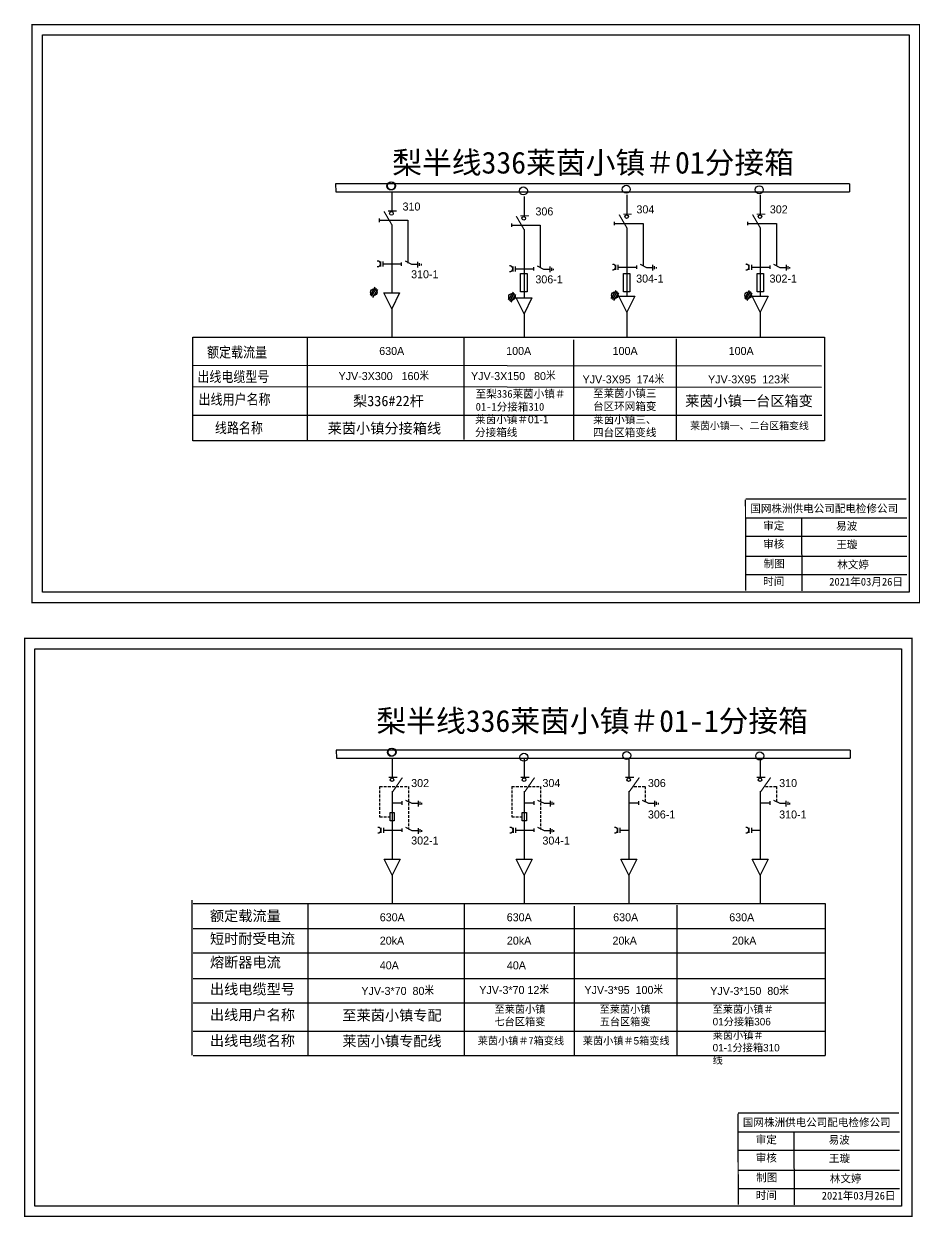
# Model space of a CAD drawing. Extents: x -1414 to -1025, y -1773 to -1515.
# Drawn here: x -1279.1 to -1152.4, y -1683.6 to -1514.9 of the extents above; entities that cross this region are included whole.
import ezdxf

# ---------------------------------------------------------------- set-up
doc = ezdxf.new("R2010")
doc.units = 0
doc.header["$LTSCALE"] = 0.774411
doc.linetypes.add('CENTER', pattern=[50.8, 31.75, -6.35, 6.35, -6.35])
doc.linetypes.add('HIDDENX2', pattern=[0.75, 0.5, -0.25])
doc.layers.get('0').update_dxf_attribs({"linetype": 'CONTINUOUS'})
doc.layers.add('10KV线路', color=7, linetype='CONTINUOUS')
doc.layers.add('用户电缆', color=7, linetype='CENTER')
doc.styles.add('hztxt_txtstyle_0.00_0_0', font='simkai.ttf')
doc.styles.add('hztxt_txtstyle_2.00_0_0', font='', dxfattribs={"height": 2, "bigfont": 'hztxt.shx'})
doc.styles.add('hztxt_txtstyle_3.00_0_0', font='', dxfattribs={"height": 3, "bigfont": 'hztxt.shx'})
doc.styles.add('hztxt_txtstyle_5.46_0_0', font='simkai.ttf', dxfattribs={"height": 5.459696})
doc.styles.add('字体', font='simkai_0.ttf', dxfattribs={"height": 2.5})
doc.styles.get('hztxt_txtstyle_2.00_0_0').set_extended_font_data('hztxt')
doc.styles.get('hztxt_txtstyle_3.00_0_0').set_extended_font_data('hztxt')

msp = doc.modelspace()

# ---------------------------------------------------------------- linework, layer by layer
at = {"linetype": 'Continuous'}
for p, q in [((-1255.2, -1570.23), (-1166.27, -1570.23)), ((-1255.28, -1660.65), (-1255.31, -1638.77)), ((-1255.13, -1639.22), (-1165.8, -1639.22)), ((-1165.8, -1639.22), (-1165.8, -1660.71)), ((-1255.13, -1642.76), (-1165.84, -1642.76)), ((-1255.13, -1646.21), (-1165.84, -1646.21)), ((-1255.13, -1649.84), (-1165.84, -1649.84)), ((-1255.13, -1653.29), (-1165.84, -1653.29)), ((-1255.13, -1657.26), (-1165.84, -1657.26)), ((-1255.13, -1660.71), (-1165.8, -1660.71))]:
    msp.add_line(p, q, dxfattribs=at)
at = {"color": 0, "linetype": 'Continuous'}
for p, q in [((-1176.99, -1584.73), (-1154.24, -1584.73)), ((-1169.14, -1584.83), (-1169.1, -1595.07)), ((-1176.99, -1587.32), (-1154.24, -1587.32)), ((-1176.99, -1590.15), (-1154.24, -1590.15)), ((-1176.99, -1592.74), (-1154.24, -1592.74)), ((-1178.05, -1671.49), (-1155.3, -1671.49)), ((-1170.2, -1671.59), (-1170.16, -1681.83)), ((-1178.05, -1674.08), (-1155.3, -1674.08)), ((-1178.05, -1676.91), (-1155.3, -1676.91)), ((-1178.05, -1679.5), (-1155.3, -1679.5))]:
    msp.add_line(p, q, dxfattribs=at)
at = {"linetype": 'HIDDENX2'}
for p, q in [((-1228.78, -1622.69), (-1228.78, -1627.01)), ((-1210.1, -1622.69), (-1210.1, -1627.01)), ((-1228.78, -1627.01), (-1227.32, -1627.01)), ((-1210.1, -1627.01), (-1208.64, -1627.01))]:
    msp.add_line(p, q, dxfattribs=at)
at = {"color": 0, "linetype": 'Continuous', "const_width": 0.182}
for points in [[(-1277.93, -1515.01), (-1152.45, -1515.01), (-1152.45, -1596.71), (-1277.93, -1596.71)], [(-1278.99, -1601.77), (-1153.51, -1601.77), (-1153.51, -1683.47), (-1278.99, -1683.47)]]:
    msp.add_lwpolyline(points, close=True, dxfattribs=at)
at = {"color": 0, "linetype": 'Continuous'}
for points in [[(-1276.46, -1516.48), (-1153.93, -1516.48), (-1153.93, -1595.23), (-1276.46, -1595.23)], [(-1277.52, -1603.25), (-1154.99, -1603.25), (-1154.99, -1682), (-1277.52, -1682)]]:
    msp.add_lwpolyline(points, close=True, dxfattribs=at)
at = {"linetype": 'Continuous'}
for points in [[(-1208.85, -1550.2), (-1207.93, -1550.2), (-1207.93, -1552.78), (-1208.85, -1552.78)], [(-1194.31, -1550.2), (-1193.39, -1550.2), (-1193.39, -1552.78), (-1194.31, -1552.78)], [(-1175.41, -1550.2), (-1174.49, -1550.2), (-1174.49, -1552.78), (-1175.41, -1552.78)], [(-1255.2, -1559.19), (-1165.88, -1559.19), (-1165.88, -1573.85), (-1255.2, -1573.85)], [(-1227.3, -1626.37), (-1226.72, -1626.37), (-1226.72, -1627.54), (-1227.3, -1627.54)], [(-1208.62, -1626.37), (-1208.04, -1626.37), (-1208.04, -1627.54), (-1208.62, -1627.54)]]:
    msp.add_lwpolyline(points, close=True, dxfattribs=at)
at = {"color": 0, "linetype": 'Continuous', "const_width": 0.182}
for points in [[(-1177.06, -1582.17), (-1177.01, -1595.03)], [(-1177.05, -1582.08), (-1154.3, -1582.08)], [(-1178.12, -1668.93), (-1178.07, -1681.79)], [(-1178.11, -1668.85), (-1155.36, -1668.85)]]:
    msp.add_lwpolyline(points, dxfattribs=at)
at = {"layer": '10KV线路'}
for p, q in [((-1162.33, -1537.52), (-1235, -1537.52)), ((-1235, -1537.52), (-1234.97, -1538.65)), ((-1162.33, -1537.52), (-1162.33, -1538.65)), ((-1234.97, -1538.65), (-1162.33, -1538.65)), ((-1227.08, -1538.61), (-1227.08, -1541.41)), ((-1208.37, -1539.3), (-1208.37, -1542.1)), ((-1193.83, -1539.07), (-1193.83, -1541.87)), ((-1174.97, -1539.07), (-1174.97, -1541.87)), ((-1227.08, -1543.3), (-1227.08, -1552.94)), ((-1208.37, -1543.99), (-1208.37, -1553.63)), ((-1193.83, -1543.76), (-1193.83, -1553.4)), ((-1174.97, -1543.76), (-1174.97, -1553.4)), ((-1227.08, -1555.21), (-1228.21, -1552.94)), ((-1228.21, -1552.94), (-1225.95, -1552.94)), ((-1225.95, -1552.94), (-1227.08, -1555.21)), ((-1209.5, -1553.63), (-1207.24, -1553.63)), ((-1208.37, -1555.9), (-1209.5, -1553.63)), ((-1207.24, -1553.63), (-1208.37, -1555.9)), ((-1194.96, -1553.4), (-1192.7, -1553.4)), ((-1193.83, -1555.66), (-1194.96, -1553.4)), ((-1192.7, -1553.4), (-1193.83, -1555.66)), ((-1174.97, -1555.66), (-1176.1, -1553.4)), ((-1176.1, -1553.4), (-1173.84, -1553.4)), ((-1173.84, -1553.4), (-1174.97, -1555.66)), ((-1239.02, -1559.26), (-1239.02, -1573.85)), ((-1216.9, -1559.19), (-1216.9, -1573.66)), ((-1201.37, -1559.58), (-1201.37, -1573.85)), ((-1186.85, -1559.43), (-1186.85, -1573.7)), ((-1255.2, -1563.13), (-1166.29, -1563.25)), ((-1255.2, -1566.15), (-1166.29, -1566.26)), ((-1234.92, -1617.55), (-1234.9, -1618.68)), ((-1162.25, -1617.55), (-1234.92, -1617.55)), ((-1234.9, -1618.68), (-1162.25, -1618.68)), ((-1227.01, -1618.65), (-1227.01, -1621.44)), ((-1208.33, -1618.65), (-1208.33, -1621.44)), ((-1193.55, -1618.65), (-1193.55, -1621.44)), ((-1174.98, -1618.65), (-1174.98, -1621.44)), ((-1162.25, -1617.55), (-1162.25, -1618.68)), ((-1227.01, -1623.34), (-1227.01, -1632.98)), ((-1208.33, -1623.34), (-1208.33, -1632.98)), ((-1193.55, -1623.34), (-1193.55, -1632.98)), ((-1174.98, -1623.34), (-1174.98, -1632.98)), ((-1228.14, -1632.98), (-1225.87, -1632.98)), ((-1227.01, -1635.24), (-1228.14, -1632.98)), ((-1225.87, -1632.98), (-1227.01, -1635.24)), ((-1208.33, -1635.24), (-1209.46, -1632.98)), ((-1209.46, -1632.98), (-1207.2, -1632.98)), ((-1207.2, -1632.98), (-1208.33, -1635.24)), ((-1194.68, -1632.98), (-1192.42, -1632.98)), ((-1193.55, -1635.24), (-1194.68, -1632.98)), ((-1192.42, -1632.98), (-1193.55, -1635.24)), ((-1174.98, -1635.24), (-1176.11, -1632.98)), ((-1176.11, -1632.98), (-1173.84, -1632.98)), ((-1173.84, -1632.98), (-1174.98, -1635.24)), ((-1216.83, -1639.22), (-1216.83, -1660.71)), ((-1238.95, -1639.29), (-1238.95, -1660.71)), ((-1201.3, -1639.61), (-1201.3, -1660.71)), ((-1186.78, -1639.47), (-1186.78, -1660.71))]:
    msp.add_line(p, q, dxfattribs=at)
at = {"layer": '10KV线路', "linetype": 'CENTER'}
for p, q in [((-1227.08, -1555.21), (-1227.08, -1559.19)), ((-1208.37, -1555.9), (-1208.37, -1559.19)), ((-1193.83, -1555.66), (-1193.83, -1559.19)), ((-1174.97, -1555.66), (-1174.97, -1559.19)), ((-1227.01, -1635.24), (-1227.01, -1639.22)), ((-1208.33, -1635.24), (-1208.33, -1639.22)), ((-1193.55, -1635.24), (-1193.55, -1639.22)), ((-1174.98, -1635.24), (-1174.98, -1639.22))]:
    msp.add_line(p, q, dxfattribs=at)
at = {"layer": '10KV线路', "const_width": 0.17}
for points in [[(-1227, -1543.4), (-1228.17, -1541.41)], [(-1227.58, -1541.36), (-1226.37, -1541.36)], [(-1208.3, -1544.09), (-1209.46, -1542.1)], [(-1208.88, -1542.05), (-1207.66, -1542.05)], [(-1193.76, -1543.86), (-1194.92, -1541.87)], [(-1194.34, -1541.82), (-1193.13, -1541.82)], [(-1174.9, -1543.86), (-1176.06, -1541.87)], [(-1175.48, -1541.82), (-1174.26, -1541.82)], [(-1227.51, -1621.4), (-1226.3, -1621.4)], [(-1226.93, -1623.43), (-1225.56, -1621.44)], [(-1208.83, -1621.4), (-1207.62, -1621.4)], [(-1208.25, -1623.43), (-1206.88, -1621.44)], [(-1194.06, -1621.4), (-1192.84, -1621.4)], [(-1193.48, -1623.43), (-1192.07, -1621.44)], [(-1175.48, -1621.4), (-1174.27, -1621.4)], [(-1174.9, -1623.43), (-1173.5, -1621.44)]]:
    msp.add_lwpolyline(points, dxfattribs=at)
at = {"layer": '10KV线路'}
for centre, radius in [((-1227.19, -1537.83), 0.565), ((-1227.09, -1537.81), 0.565), ((-1208.45, -1538.52), 0.565), ((-1193.91, -1538.29), 0.565), ((-1175.11, -1538.36), 0.565), ((-1227.11, -1541.71), 0.255), ((-1208.4, -1542.4), 0.255), ((-1193.86, -1542.16), 0.255), ((-1175, -1542.16), 0.255), ((-1227.12, -1617.87), 0.565), ((-1227.02, -1617.84), 0.565), ((-1208.38, -1618.56), 0.565), ((-1193.84, -1618.32), 0.565), ((-1175.04, -1618.39), 0.565), ((-1227.04, -1621.74), 0.255), ((-1208.36, -1621.74), 0.255), ((-1193.58, -1621.74), 0.255), ((-1175.01, -1621.74), 0.255)]:
    msp.add_circle(centre, radius, dxfattribs=at)
at = {"layer": '用户电缆'}
for p, q in [((-1228.86, -1542.44), (-1228.86, -1542.92)), ((-1228.84, -1542.66), (-1224.78, -1542.66)), ((-1224.78, -1542.66), (-1224.78, -1548.73)), ((-1195.61, -1542.89), (-1195.61, -1543.38)), ((-1195.59, -1543.11), (-1191.54, -1543.11)), ((-1191.54, -1543.11), (-1191.54, -1549.18)), ((-1176.75, -1542.89), (-1176.75, -1543.38)), ((-1176.73, -1543.11), (-1172.67, -1543.11)), ((-1172.67, -1543.11), (-1172.67, -1549.18)), ((-1210.15, -1543.13), (-1210.15, -1543.61)), ((-1210.13, -1543.35), (-1206.08, -1543.35)), ((-1206.08, -1543.35), (-1206.08, -1549.42)), ((-1228.66, -1548.5), (-1228.66, -1549.22)), ((-1228.33, -1548.5), (-1228.33, -1549.22)), ((-1228.29, -1548.84), (-1225.75, -1548.84)), ((-1225.73, -1548.62), (-1225.73, -1549.1)), ((-1225.19, -1548.43), (-1224.3, -1548.88)), ((-1224.3, -1548.88), (-1223.44, -1548.88)), ((-1223.43, -1548.54), (-1223.43, -1549.34)), ((-1223.14, -1549.13), (-1223.14, -1548.72)), ((-1222.88, -1549.05), (-1222.88, -1548.85)), ((-1222.88, -1549.05), (-1222.88, -1549.05)), ((-1209.96, -1549.19), (-1209.96, -1549.91)), ((-1209.62, -1549.19), (-1209.62, -1549.91)), ((-1209.59, -1549.53), (-1207.04, -1549.53)), ((-1207.02, -1549.31), (-1207.02, -1549.79)), ((-1206.49, -1549.12), (-1205.59, -1549.57)), ((-1205.59, -1549.57), (-1204.73, -1549.57)), ((-1204.72, -1549.23), (-1204.72, -1550.03)), ((-1204.44, -1549.82), (-1204.44, -1549.41)), ((-1204.18, -1549.74), (-1204.18, -1549.54)), ((-1204.18, -1549.74), (-1204.18, -1549.74)), ((-1195.42, -1548.95), (-1195.42, -1549.68)), ((-1195.08, -1548.95), (-1195.08, -1549.68)), ((-1195.05, -1549.3), (-1192.5, -1549.3)), ((-1192.48, -1549.07), (-1192.48, -1549.55)), ((-1191.95, -1548.89), (-1191.05, -1549.33)), ((-1191.05, -1549.33), (-1190.19, -1549.33)), ((-1190.18, -1548.99), (-1190.18, -1549.79)), ((-1189.9, -1549.59), (-1189.9, -1549.17)), ((-1189.64, -1549.51), (-1189.64, -1549.3)), ((-1189.64, -1549.51), (-1189.64, -1549.51)), ((-1176.56, -1548.95), (-1176.56, -1549.68)), ((-1176.22, -1548.95), (-1176.22, -1549.68)), ((-1176.19, -1549.3), (-1173.64, -1549.3)), ((-1173.62, -1549.07), (-1173.62, -1549.55)), ((-1173.08, -1548.89), (-1172.19, -1549.33)), ((-1172.19, -1549.33), (-1171.33, -1549.33)), ((-1171.32, -1548.99), (-1171.32, -1549.79)), ((-1171.04, -1549.59), (-1171.04, -1549.17)), ((-1170.78, -1549.51), (-1170.78, -1549.3)), ((-1170.78, -1549.51), (-1170.78, -1549.51)), ((-1226.99, -1625.02), (-1225.68, -1625.02)), ((-1225.66, -1624.79), (-1225.66, -1625.28)), ((-1225.12, -1624.61), (-1224.22, -1625.06)), ((-1224.22, -1625.06), (-1223.37, -1625.06)), ((-1223.35, -1624.71), (-1223.35, -1625.52)), ((-1223.07, -1625.31), (-1223.07, -1624.89)), ((-1222.81, -1625.23), (-1222.81, -1625.02)), ((-1222.81, -1625.23), (-1222.81, -1625.23)), ((-1208.31, -1625.02), (-1207, -1625.02)), ((-1206.98, -1624.79), (-1206.98, -1625.28)), ((-1206.44, -1624.61), (-1205.54, -1625.06)), ((-1205.54, -1625.06), (-1204.69, -1625.06)), ((-1204.68, -1624.71), (-1204.68, -1625.52)), ((-1204.39, -1625.31), (-1204.39, -1624.89)), ((-1204.13, -1625.23), (-1204.13, -1625.02)), ((-1204.13, -1625.23), (-1204.13, -1625.23)), ((-1193.54, -1625.02), (-1192.22, -1625.02)), ((-1192.2, -1624.79), (-1192.2, -1625.28)), ((-1191.66, -1624.61), (-1190.77, -1625.06)), ((-1190.77, -1625.06), (-1189.91, -1625.06)), ((-1189.9, -1624.71), (-1189.9, -1625.52)), ((-1189.62, -1625.31), (-1189.62, -1624.89)), ((-1189.36, -1625.23), (-1189.36, -1625.02)), ((-1189.36, -1625.23), (-1189.36, -1625.23)), ((-1174.96, -1625.02), (-1173.65, -1625.02)), ((-1173.63, -1624.79), (-1173.63, -1625.28)), ((-1173.09, -1624.61), (-1172.19, -1625.06)), ((-1172.19, -1625.06), (-1171.34, -1625.06)), ((-1171.33, -1624.71), (-1171.33, -1625.52)), ((-1171.04, -1625.31), (-1171.04, -1624.89)), ((-1170.78, -1625.23), (-1170.78, -1625.02)), ((-1170.78, -1625.23), (-1170.78, -1625.23)), ((-1228.59, -1628.53), (-1228.59, -1629.25)), ((-1228.25, -1628.53), (-1228.25, -1629.25)), ((-1228.22, -1628.87), (-1225.68, -1628.87)), ((-1225.66, -1628.65), (-1225.66, -1629.13)), ((-1225.12, -1628.46), (-1224.22, -1628.91)), ((-1224.22, -1628.91), (-1223.37, -1628.91)), ((-1223.35, -1628.57), (-1223.35, -1629.37)), ((-1223.07, -1629.16), (-1223.07, -1628.75)), ((-1222.81, -1629.09), (-1222.81, -1628.88)), ((-1222.81, -1629.09), (-1222.81, -1629.09)), ((-1209.91, -1628.53), (-1209.91, -1629.25)), ((-1209.57, -1628.53), (-1209.57, -1629.25)), ((-1209.54, -1628.87), (-1207, -1628.87)), ((-1206.98, -1628.65), (-1206.98, -1629.13)), ((-1206.44, -1628.46), (-1205.54, -1628.91)), ((-1205.54, -1628.91), (-1204.69, -1628.91)), ((-1204.68, -1628.57), (-1204.68, -1629.37)), ((-1204.39, -1629.16), (-1204.39, -1628.75)), ((-1204.13, -1629.09), (-1204.13, -1628.88)), ((-1204.13, -1629.09), (-1204.13, -1629.09)), ((-1195.14, -1628.53), (-1195.14, -1629.25)), ((-1194.8, -1628.53), (-1194.8, -1629.25)), ((-1194.77, -1628.87), (-1193.55, -1628.87)), ((-1176.56, -1628.53), (-1176.56, -1629.25)), ((-1176.22, -1628.53), (-1176.22, -1629.25)), ((-1176.19, -1628.87), (-1174.98, -1628.87))]:
    msp.add_line(p, q, dxfattribs=at)
at = {"layer": '用户电缆', "linetype": 'Continuous'}
for p, q in [((-1229.44, -1552.14), (-1230.14, -1553.25)), ((-1229.27, -1552.29), (-1229.96, -1553.4)), ((-1229.08, -1552.47), (-1229.78, -1553.57)), ((-1209.92, -1552.83), (-1210.61, -1553.94)), ((-1209.74, -1552.98), (-1210.44, -1554.09)), ((-1209.55, -1553.16), (-1210.25, -1554.26)), ((-1195.38, -1552.6), (-1196.08, -1553.71)), ((-1195.2, -1552.74), (-1195.9, -1553.85)), ((-1195.01, -1552.92), (-1195.71, -1554.03)), ((-1176.52, -1552.6), (-1177.21, -1553.71)), ((-1176.34, -1552.74), (-1177.03, -1553.85)), ((-1176.15, -1552.92), (-1176.85, -1554.03))]:
    msp.add_line(p, q, dxfattribs=at)
at = {"layer": '用户电缆', "linetype": 'HIDDENX2'}
for p, q in [((-1228.77, -1622.69), (-1224.71, -1622.69)), ((-1224.71, -1622.69), (-1224.71, -1628.76)), ((-1210.09, -1622.69), (-1206.03, -1622.69)), ((-1206.03, -1622.69), (-1206.03, -1628.76)), ((-1192.82, -1622.69), (-1191.25, -1622.69)), ((-1191.25, -1622.69), (-1191.25, -1624.8)), ((-1174.24, -1622.69), (-1172.68, -1622.69)), ((-1172.68, -1622.69), (-1172.68, -1624.8))]:
    msp.add_line(p, q, dxfattribs=at)
at = {"layer": '用户电缆', "linetype": 'Continuous'}
for centre in [(-1229.6, -1552.82), (-1210.07, -1553.51), (-1195.53, -1553.27), (-1176.67, -1553.27)]:
    msp.add_circle(centre, 0.466, dxfattribs=at)
at = {"layer": '用户电缆'}
for centre in [(-1229.05, -1548.83), (-1210.35, -1549.52), (-1195.81, -1549.29), (-1176.94, -1549.29), (-1228.98, -1628.87), (-1210.3, -1628.87), (-1195.52, -1628.87), (-1176.95, -1628.87)]:
    msp.add_arc(centre, 0.388, 260.5324, 99.4676, dxfattribs=at)

# ---------------------------------------------------------------- texts
at = {"linetype": 'Continuous', "attachment_point": 1, "style": 'hztxt_txtstyle_0.00_0_0'}
for s, insert, char_height, width in [('{\\fKaiTi_GB2312|b0|i0|c134|p49;至梨336莱茵小镇＃01-1分接箱310}', (-1215.21, -1566.66), 1.0956, 13.1419), ('{\\f\uffbfﾬￌﾣﾤ_GB2312|b0|i0|c134|p49;至莱茵小镇三台区环网箱变}', (-1198.61, -1566.59), 1.0956, 9.4637), ('{\\fSimSun|b0|i0|c134|p2;梨336#22杆}', (-1232.54, -1567.47), 1.4701, 16.8938), ('{\\fSimSun|b0|i0|c134|p2;莱茵小镇一台区箱变}', (-1185.58, -1567.47), 1.4701, 22.307), ('{\\fSimSun|b0|i0|c134|p2;莱茵小镇分接箱线}', (-1236.13, -1571.34), 1.4701, 16.8938), ('{\\f\uffbfﾬￌﾣﾤ_GB2312|b0|i0|c134|p49;莱茵小镇＃01-1分接箱线}', (-1215.29, -1570.27), 1.0956, 10.4915), ('{\\f\uffbfﾬￌﾣﾤ_GB2312|b0|i0|c134|p49;莱茵小镇三、四台区箱变线}', (-1198.61, -1570.29), 1.0956, 9.4637), ('{\\fSimSun|b0|i0|c134|p2;莱茵小镇一、二台区箱变线}', (-1184.88, -1571.2), 1.0253, 24.9979), ('{\\f\uffbfﾬￌﾣﾤ_GB2312|b0|i0|c134|p49;额定载流量}', (-1252.78, -1640.25), 1.4701, 12.0157), ('{\\f\uffbfﾬￌﾣﾤ_GB2312|b0|i0|c134|p49;短时耐受电流}', (-1252.78, -1643.48), 1.4701, 14.9836), ('{\\f\uffbfﾬￌﾣﾤ_GB2312|b0|i0|c134|p49;熔断器电流}', (-1252.78, -1646.81), 1.4701, 12.0157), ('{\\f\uffbfﾬￌﾣﾤ_GB2312|b0|i0|c134|p49;出线电缆型号}', (-1252.78, -1650.61), 1.4701, 12.0157), ('\\pt10.4;{\\f\uffbfﾬￌﾣﾤ_GB2312|b0|i0|c134|p49;出线用户名称}', (-1252.78, -1654.24), 1.4701, 12.0157), ('{\\f\uffbfﾬￌﾣﾤ_GB2312|b0|i0|c134|p49;至莱茵小镇专配}', (-1234.05, -1654.31), 1.4701, 15.5104), ('{\\fKaiTi_GB2312|b0|i0|c134|p49;至莱茵小镇七台区箱变}', (-1212.54, -1653.65), 1.0537, 7.4388), ('{\\f\uffbfﾬￌﾣﾤ_GB2312|b0|i0|c134|p49;至莱茵小镇五台区箱变}', (-1197.67, -1653.65), 1.0537, 7.4388), ('{\\f\uffbfﾬￌﾣﾤ_GB2312|b0|i0|c134|p49;至莱茵小镇＃01分接箱306}', (-1181.7, -1653.65), 1.0537, 9.8606), ('\\pt10.4;{\\f\uffbfﾬￌﾣﾤ_GB2312|b0|i0|c134|p49;出线电缆名称}', (-1252.78, -1657.88), 1.4701, 12.0157), ('{\\f\uffbfﾬￌﾣﾤ_GB2312|b0|i0|c134|p49;莱茵小镇专配线}', (-1234.05, -1657.94), 1.4701, 15.5104), ('{\\f\uffbfﾬￌﾣﾤ_GB2312|b0|i0|c134|p49;莱茵小镇＃01-1分接箱310线}', (-1181.7, -1657.33), 1.0537, 9.8606), ('{\\fKaiTi_GB2312|b0|i0|c134|p49;莱茵小镇＃7箱变线}', (-1214.92, -1658.11), 1.0537, 12.9934), ('{\\f\uffbfﾬￌﾣﾤ_GB2312|b0|i0|c134|p49;莱茵小镇＃5箱变线}', (-1200.06, -1658.11), 1.0537, 12.9934)]:
    msp.add_mtext(s, dxfattribs=dict(at, insert=insert, char_height=char_height, width=width))
at = {"color": 0, "linetype": 'Continuous', "attachment_point": 1, "style": '字体'}
for s, insert, char_height, width in [('国网株洲供电公司配电检修公司', (-1176.37, -1582.86), 1.0944, 29.9201), ('\\f\uffbfﾬￌﾣﾤ_GB2312|b0|i0|c134|p49;审定', (-1174.55, -1585.3), 1.0944, 8.5588), ('易波', (-1164.24, -1585.34), 1.094, 8.5588), ('\\f\uffbfﾬￌﾣﾤ_GB2312|b0|i0|c134|p49;审核', (-1174.55, -1587.88), 1.0944, 8.5588), ('王璇', (-1164.2, -1587.95), 1.094, 8.5588), ('\\f\uffbfﾬￌﾣﾤ_GB2312|b0|i0|c134|p49;制图', (-1174.49, -1590.66), 1.0944, 8.5588), ('{\\fSimSun|b0|i0|c134|p2;林文婷}', (-1164.08, -1590.8), 1.0944, 8.5588), ('\\f\uffbfﾬￌﾣﾤ_GB2312|b0|i0|c134|p49;时间', (-1174.55, -1593.17), 1.0944, 8.5588), ('2021{\\fSimSun|b0|i0|c134|p2;年}03{\\fSimSun|b0|i0|c134|p2;月26日}', (-1165.22, -1593.21), 1.0944, 16.0081), ('国网株洲供电公司配电检修公司', (-1177.43, -1669.62), 1.0944, 29.9201), ('\\f\uffbfﾬￌﾣﾤ_GB2312|b0|i0|c134|p49;审定', (-1175.61, -1672.06), 1.0944, 8.5588), ('易波', (-1165.3, -1672.1), 1.094, 8.5588), ('\\f\uffbfﾬￌﾣﾤ_GB2312|b0|i0|c134|p49;审核', (-1175.61, -1674.64), 1.0944, 8.5588), ('王璇', (-1165.26, -1674.71), 1.094, 8.5588), ('\\f\uffbfﾬￌﾣﾤ_GB2312|b0|i0|c134|p49;制图', (-1175.55, -1677.42), 1.0944, 8.5588), ('{\\fSimSun|b0|i0|c134|p2;林文婷}', (-1165.13, -1677.57), 1.0944, 8.5588), ('\\f\uffbfﾬￌﾣﾤ_GB2312|b0|i0|c134|p49;时间', (-1175.61, -1679.93), 1.0944, 8.5588), ('2021{\\fSimSun|b0|i0|c134|p2;年}03{\\fSimSun|b0|i0|c134|p2;月26日}', (-1166.28, -1679.98), 1.0944, 16.0081)]:
    msp.add_mtext(s, dxfattribs=dict(at, insert=insert, char_height=char_height, width=width))
at = {"layer": '10KV线路'}
for s, height, style, p in [('梨半线336莱茵小镇＃01分接箱', 3.0871, 'hztxt_txtstyle_5.46_0_0', (-1227.01, -1536.07)), ('310', 1.131, 'hztxt_txtstyle_2.00_0_0', (-1225.54, -1541.3)), ('306', 1.131, 'hztxt_txtstyle_2.00_0_0', (-1206.75, -1541.99)), ('304', 1.131, 'hztxt_txtstyle_2.00_0_0', (-1192.47, -1541.7)), ('302', 1.131, 'hztxt_txtstyle_2.00_0_0', (-1173.61, -1541.7)), ('310-1', 1.131, 'hztxt_txtstyle_2.00_0_0', (-1224.33, -1550.87)), ('306-1', 1.131, 'hztxt_txtstyle_2.00_0_0', (-1206.76, -1551.59)), ('304-1', 1.131, 'hztxt_txtstyle_2.00_0_0', (-1192.51, -1551.48)), ('302-1', 1.131, 'hztxt_txtstyle_2.00_0_0', (-1173.65, -1551.48)), ('额定载流量', 1.696, 'hztxt_txtstyle_3.00_0_0', (-1253.18, -1562.23)), ('630A', 1.131, 'hztxt_txtstyle_2.00_0_0', (-1228.84, -1561.71)), ('100A', 1.131, 'hztxt_txtstyle_2.00_0_0', (-1210.89, -1561.71)), ('100A', 1.131, 'hztxt_txtstyle_2.00_0_0', (-1195.84, -1561.71)), ('100A', 1.131, 'hztxt_txtstyle_2.00_0_0', (-1179.43, -1561.71)), ('出线电缆型号', 1.696, 'hztxt_txtstyle_3.00_0_0', (-1254.55, -1565.69)), ('YJV-3X300   160米', 1.1309, 'hztxt_txtstyle_2.00_0_0', (-1234.59, -1565.26)), ('YJV-3X150   80米', 1.1309, 'hztxt_txtstyle_2.00_0_0', (-1215.86, -1565.26)), ('YJV-3X95  174米', 1.1309, 'hztxt_txtstyle_2.00_0_0', (-1200.09, -1565.73)), ('YJV-3X95  123米', 1.1309, 'hztxt_txtstyle_2.00_0_0', (-1182.34, -1565.73)), ('出线用户名称', 1.696, 'hztxt_txtstyle_3.00_0_0', (-1254.38, -1568.89)), ('线路名称', 1.696, 'hztxt_txtstyle_3.00_0_0', (-1252.07, -1572.92)), ('梨半线336莱茵小镇＃01-1分接箱', 3.0871, 'hztxt_txtstyle_5.46_0_0', (-1229.24, -1614.98)), ('302', 1.131, 'hztxt_txtstyle_2.00_0_0', (-1224.32, -1622.78)), ('304', 1.131, 'hztxt_txtstyle_2.00_0_0', (-1205.76, -1622.78)), ('306', 1.131, 'hztxt_txtstyle_2.00_0_0', (-1190.85, -1622.78)), ('310', 1.131, 'hztxt_txtstyle_2.00_0_0', (-1172.29, -1622.78)), ('306-1', 1.131, 'hztxt_txtstyle_2.00_0_0', (-1190.85, -1627.22)), ('310-1', 1.131, 'hztxt_txtstyle_2.00_0_0', (-1172.29, -1627.22)), ('302-1', 1.131, 'hztxt_txtstyle_2.00_0_0', (-1224.32, -1630.9)), ('304-1', 1.131, 'hztxt_txtstyle_2.00_0_0', (-1205.76, -1630.91)), ('630A', 1.131, 'hztxt_txtstyle_2.00_0_0', (-1228.76, -1641.75)), ('630A', 1.131, 'hztxt_txtstyle_2.00_0_0', (-1210.81, -1641.75)), ('630A', 1.131, 'hztxt_txtstyle_2.00_0_0', (-1195.76, -1641.75)), ('630A', 1.131, 'hztxt_txtstyle_2.00_0_0', (-1179.35, -1641.75)), ('20kA', 1.131, 'hztxt_txtstyle_2.00_0_0', (-1228.76, -1645.05)), ('20kA', 1.131, 'hztxt_txtstyle_2.00_0_0', (-1210.79, -1645.05)), ('20kA', 1.131, 'hztxt_txtstyle_2.00_0_0', (-1195.86, -1645.05)), ('20kA', 1.131, 'hztxt_txtstyle_2.00_0_0', (-1178.97, -1645.05)), ('40A', 1.131, 'hztxt_txtstyle_2.00_0_0', (-1228.76, -1648.54)), ('40A', 1.131, 'hztxt_txtstyle_2.00_0_0', (-1210.79, -1648.54)), ('YJV-3*70  80米', 1.1309, 'hztxt_txtstyle_2.00_0_0', (-1231.36, -1652.16)), ('YJV-3*70 12米', 1.1309, 'hztxt_txtstyle_2.00_0_0', (-1214.69, -1652.03)), ('YJV-3*95  100米', 1.1309, 'hztxt_txtstyle_2.00_0_0', (-1199.82, -1652.03)), ('YJV-3*150  80米', 1.1309, 'hztxt_txtstyle_2.00_0_0', (-1182.04, -1652.16))]:
    msp.add_text(s, height=height, dxfattribs=dict(at, style=style)).set_placement(p)

doc.saveas('drawing.dxf')
